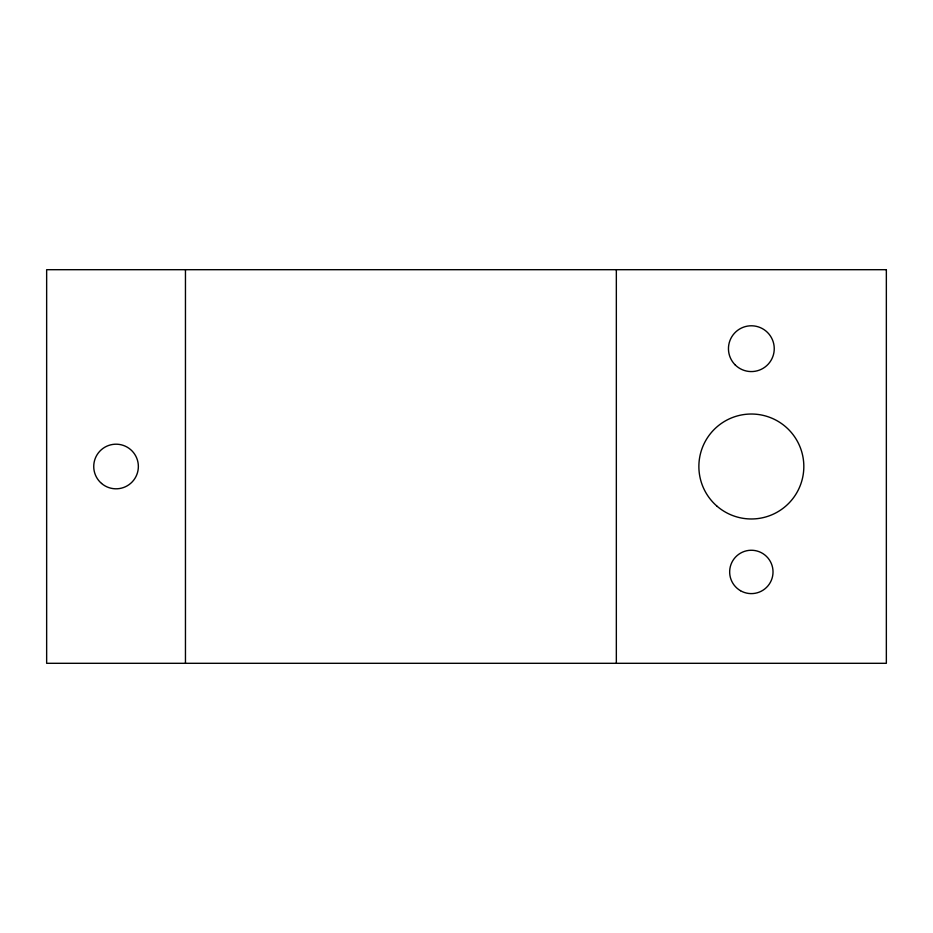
<?xml version="1.0" encoding="UTF-8"?>
<svg xmlns="http://www.w3.org/2000/svg" width="933" height="933" viewBox="0 0 933 933"><rect width="100%" height="100%" fill="white"/><g stroke="black" fill="none" stroke-linecap="round" stroke-linejoin="round"><path stroke-width="1.4" d="M616.34 269.695L616.34 663.305M185.457 269.695L185.457 663.305M886.35 269.695L46.65 269.695L46.65 663.305L886.35 663.305L886.35 269.695M101.545 483.446A22.299 22.299 0 0 0 137.979 470.594A22.299 22.299 0 0 0 108.636 445.461A22.299 22.299 0 0 0 101.545 483.446M717.232 506.374A52.481 52.481 0 0 0 802.94 476.11A52.481 52.481 0 0 0 733.874 417.016A52.481 52.481 0 0 0 717.232 506.374M735.157 364.873A22.905 22.905 0 0 0 773.469 354.61A22.905 22.905 0 0 0 745.42 326.562A22.905 22.905 0 0 0 735.157 364.873M740.51 590.717A21.681 21.681 0 0 0 773.025 571.941A21.681 21.681 0 0 0 740.51 553.152A21.681 21.681 0 0 0 740.51 590.717"/></g></svg>
